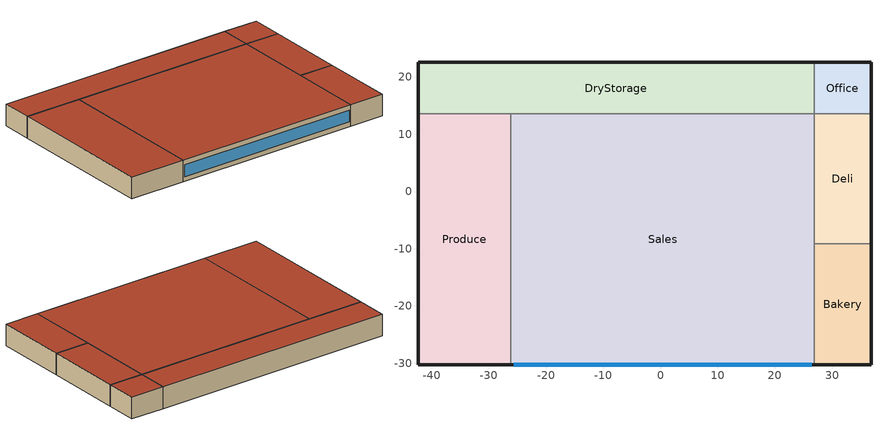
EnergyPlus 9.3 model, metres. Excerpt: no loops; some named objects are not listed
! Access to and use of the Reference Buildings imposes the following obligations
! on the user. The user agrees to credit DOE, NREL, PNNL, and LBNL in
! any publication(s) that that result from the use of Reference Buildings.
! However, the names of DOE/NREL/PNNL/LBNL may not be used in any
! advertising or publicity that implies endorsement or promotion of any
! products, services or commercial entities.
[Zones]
Bakery
 floor ground (ext-slab): 36.79,-9.13 36.79,-30.24 26.89,-30.24 26.89,-9.13 z0
 wall outside (Mass Non-res Ext Wall): 26.89,-30.24 36.79,-30.24 36.79,-9.13 z0:6.1
 wall to Sales (int-walls): 26.89,-9.13 26.89,-30.24 z0:6.1
 wall to Deli (int-walls): 36.79,-9.13 26.89,-9.13 z0:6.1
 roof outside (IEAD Non-res Roof): 26.89,-9.13 26.89,-30.24 36.79,-30.24 36.79,-9.13 z6.1
Sales
 floor ground (ext-slab): 26.89,13.58 26.89,-30.24 -26.17,-30.24 -26.17,13.58 z0
 wall outside (Mass Non-res Ext Wall): -26.17,-30.24 26.89,-30.24 z0:6.1
 wall to Deli (int-walls): 26.89,-9.13 26.89,13.58 z0:6.1
 wall to DryStorage (int-walls): 26.89,13.58 -26.17,13.58 z0:6.1
 wall to Produce (int-walls): -26.17,13.58 -26.17,-30.24 z0:6.1
 window (Window Non-res Fixed): -25.69,-30.24 26.41,-30.24 z1.37:4.73
 roof outside (IEAD Non-res Roof): -26.17,13.58 -26.17,-30.24 26.89,-30.24 26.89,13.58 z6.1
Deli
 floor ground (ext-slab): 36.79,13.58 36.79,-9.13 26.89,-9.13 26.89,13.58 z0
 wall outside (Mass Non-res Ext Wall): 36.79,-9.13 36.79,13.58 z0:6.1
 wall to Office (int-walls): 36.79,13.58 26.89,13.58 z0:6.1
 roof outside (IEAD Non-res Roof): 26.89,13.58 26.89,-9.13 36.79,-9.13 36.79,13.58 z6.1
DryStorage
 floor ground (ext-slab): 26.89,22.55 26.89,13.58 -42.4,13.58 -42.4,22.55 z0
 wall outside (Mass Non-res Ext Wall): 26.89,22.55 -42.4,22.55 -42.4,13.58 z0:6.1
 wall to Office (int-walls): 26.89,13.58 26.89,22.55 z0:6.1
 wall to Produce (int-walls): -42.4,13.58 -26.17,13.58 z0:6.1
 roof outside (IEAD Non-res Roof): -42.4,22.55 -42.4,13.58 26.89,13.58 26.89,22.55 z6.1
Office
 floor ground (ext-slab): 36.79,22.55 36.79,13.58 26.89,13.58 26.89,22.55 z0
 wall outside (Mass Non-res Ext Wall): 36.79,13.58 36.79,22.55 26.89,22.55 z0:6.1
 roof outside (IEAD Non-res Roof): 26.89,22.55 26.89,13.58 36.79,13.58 36.79,22.55 z6.1
Produce
 floor ground (ext-slab): -26.17,13.58 -26.17,-30.24 -42.4,-30.24 -42.4,13.58 z0
 wall outside (Mass Non-res Ext Wall): -42.4,13.58 -42.4,-30.24 -26.17,-30.24 z0:6.1
 roof outside (IEAD Non-res Roof): -42.4,13.58 -42.4,-30.24 -26.17,-30.24 -26.17,13.58 z6.1
[Building]
Ref Bldg SuperMarket Post1980_v1.3_5.0: North Axis {deg}=0; Terrain=City; Loads Convergence Tolerance Value {W}=0.04; Temperature Convergence Tolerance Value {deltaC}=0.2; Solar Distribution=FullInteriorAndExterior; Maximum Number of Warmup Days=25; Minimum Number of Warmup Days=6
[Site:Location]
USA TX-HOUSTON: Latitude {deg}=29.97; Longitude {deg}=-95.37; Time Zone {hr}=-6; Elevation {m}=33
[SizingPeriod:DesignDay] Day of Month=21; Humidity Condition Type=Wetbulb; Barometric Pressure {Pa}=100929; Rain Indicator=No; Snow Indicator=No; Daylight Saving Time Indicator=No; Solar Model Indicator=ASHRAEClearSky
Name | Month | Day Type | Maximum Dry-Bulb Temperature {C} | Daily Dry-Bulb Temperature Range {deltaC} | Wetbulb or DewPoint at Maximum Dry-Bulb {C} | Wind Speed {m/s} | Wind Direction {deg} | Sky Clearness
HOUSTON Ann Htg 99.6% Condns DB | 1 | WinterDesignDay | -2.4 | 0 | -2.4 | 2.7 | 0 | 0
HOUSTON Ann Clg .4% Condns WB=>MDB | 7 | SummerDesignDay | 32 | 10.6 | 26.7 | 3.7 | 170 | 1
[Site:WaterMainsTemperature]
Calculation Method=CORRELATION; Annual Average Outdoor Air Temperature {C}=19.99; Maximum Difference In Monthly Average Outdoor Air Temperatures {deltaC}=17.1
[Site:GroundTemperature:BuildingSurface]
20.541, 20.346, 20.801, 22.127, 22.752, 22.868, 22.937, 22.96, 22.981, 22.822, 21.631, 20.645
[Construction]
Mass Non-res Ext Wall: 1IN Stucco, 8IN Concrete HW, Mass NonRes Wall Insulation, 1/2IN Gypsum
IEAD Non-res Roof: Roof Membrane, IEAD NonRes Roof Insulation, Metal Decking
ext-slab: HW CONCRETE
int-walls: 1/2IN Gypsum, 1/2IN Gypsum
Window Non-res Fixed: NonRes Fixed Assembly Window
InteriorFurnishings: Std Wood 6inch
[Material] Thermal Absorptance=0.9
Name | Roughness | Thickness {m} | Conductivity {W/m-K} | Density {kg/m3} | Specific Heat {J/kg-K} | Solar Absorptance | Visible Absorptance
Mass NonRes Wall Insulation | MediumRough | 0.00477025 | 0.049 | 265 | 836.8 | 0.7 | 0.7
IEAD NonRes Roof Insulation | MediumRough | 0.118437 | 0.049 | 265 | 836.8 | 0.7 | 0.7
Std Wood 6inch | MediumSmooth | 0.15 | 0.12 | 540 | 1210 | 0.7 | 0.7
1/2IN Gypsum | Smooth | 0.0127 | 0.16 | 784.9 | 830 | 0.92 | 0.92
1IN Stucco | Smooth | 0.0253 | 0.6918 | 1858 | 837 | 0.92 | 0.92
8IN CONCRETE HW | Rough | 0.2032 | 1.311 | 2240 | 836.8 | 0.7 | 0.7
HW CONCRETE | Rough | 0.1016 | 1.311 | 2240 | 836.8 | 0.7 | 0.7
Roof Membrane | VeryRough | 0.0095 | 0.16 | 1121.29 | 1460 | 0.7 | 0.7
Metal Decking | MediumSmooth | 0.0015 | 45.006 | 7680 | 418.4 | 0.7 | 0.3
[WindowMaterial:SimpleGlazingSystem]
NonRes Fixed Assembly Window: U-Factor {W/m2-K}=6.92716; Solar Heat Gain Coefficient=0.25
[Zone] Type=1; Multiplier=1; Floor Area {m2}=autocalculate; Part of Total Floor Area=Yes
Bakery; Deli; DryStorage; Office; Produce; Sales
[People] Number of People Schedule=BLDG_OCC_SCH; Number of People Calculation Method=Area/Person; Fraction Radiant=0.3; Sensible Heat Fraction=AUTOCALCULATE; Activity Level Schedule=ACTIVITY_SCH; Enable ASHRAE 55 Comfort Warnings=No; Mean Radiant Temperature Calculation Type=ZoneAveraged; Work Efficiency Schedule=WORK_EFF_SCH; Clothing Insulation Calculation Method=ClothingInsulationSchedule; Clothing Insulation Schedule=CLOTHING_SCH; Air Velocity Schedule=AIR_VELO_SCH; Thermal Comfort Model 1 Type=FANGER
Name | Zone or ZoneList | Zone Floor Area per Person {m2/person}
Bakery People | Bakery | 11.61
Deli People | Deli | 11.61
DryStorage People | DryStorage | 27.87
Office People | Office | 18.58
Produce People | Produce | 11.61
Sales People | Sales | 11.61
[Lights] Schedule=BLDG_LIGHT_SCH; Design Level Calculation Method=Watts/Area; Return Air Fraction=0; Fraction Radiant=0.7; Fraction Visible=0.2; Fraction Replaceable=1; Return Air Fraction Calculated from Plenum Temperature=No
Name | Zone or ZoneList | Watts per Zone Floor Area {W/m2}
Bakery_Lights | Bakery | 29.94
Deli_Lights | Deli | 29.94
DryStorage_Lights | DryStorage | 11.9
Office_Lights | Office | 21.36
Produce_Lights | Produce | 29.94
Sales_Lights | Sales | 29.94
[ElectricEquipment] Fraction Latent=0
Name | Zone or ZoneList | Schedule | Design Level Calculation Method | Design Level {W} | Fraction Radiant | Fraction Lost | Watts per Zone Floor Area {W/m2}
Bakery_MiscPlug_Equip | Bakery | BLDG_EQUIP_SCH | EquipmentLevel | 11244 | 0.5 | 0
Deli_MiscPlug_Equip | Deli | BLDG_EQUIP_SCH | EquipmentLevel | 12105 | 0.5 | 0
DryStorage_MiscPlug_Equip | DryStorage | BLDG_EQUIP_SCH | Watts/Area |  | 0.5 | 0 | 8.07
Office_MiscPlug_Equip | Office | BLDG_EQUIP_SCH | Watts/Area |  | 0.5 | 0 | 8.07
Produce_MiscPlug_Equip | Produce | BLDG_EQUIP_SCH | Watts/Area |  | 0.5 | 0 | 5.38
Sales_MiscPlug_Equip | Sales | BLDG_EQUIP_SCH | Watts/Area |  | 0.5 | 0 | 5.38
Deli_Exhaust_Fan | Deli | Deli_Exhaust_SCH | EquipmentLevel | 524 | 0 | 1
[GasEquipment] Schedule=BLDG_EQUIP_SCH; Design Level Calculation Method=EquipmentLevel; Fraction Latent=0; Fraction Radiant=0.5; Fraction Lost=0
Name | Zone or ZoneList | Design Level {W}
Bakery_MiscGas_Equip | Bakery | 5622
Deli_MiscGas_Equip | Deli | 6053
[Exterior:Lights]
Exterior Facade Lighting: Schedule=ALWAYS_ON; Design Level {W}=16402; Control Option=AstronomicalClock
[ZoneInfiltration:DesignFlowRate] Schedule=INFIL_HALF_ON_SCH; Design Flow Rate Calculation Method=Flow/ExteriorArea; Flow per Exterior Surface Area {m3/s-m2}=0.001133; Constant Term Coefficient=1; Temperature Term Coefficient=0; Velocity Term Coefficient=0; Velocity Squared Term Coefficient=0
Name | Zone or ZoneList
Bakery_Infiltration | Bakery
Deli_Infiltration | Deli
DryStorage_Infiltration | DryStorage
Office_Infiltration | Office
Produce_Infiltration | Produce
Sales_Infiltration | Sales
[InternalMass] Construction=InteriorFurnishings
Name | Zone or ZoneList | Surface Area {m2}
Bakery Internal Mass | Bakery | 418.0818
Deli Internal Mass | Deli | 449.4372
DryStorage Internal Mass | DryStorage | 1243.78
Office Internal Mass | Office | 177.6835
Produce Internal Mass | Produce | 1422.73
Sales Internal Mass | Sales | 4649.88
[ZoneMixing]
Deli Exhaust Fanmixing_0: Zone=Deli; Schedule=HVACOperationSchd; Design Flow Rate Calculation Method=Flow/Zone; Design Flow Rate {m3/s}=1.0785; Source Zone=Sales; Delta Temperature {deltaC}=0
[AvailabilityManager:NightCycle] Applicability Schedule=ALWAYS_ON; Fan Schedule=HVACOperationSchd; Control Type=CycleOnAny; Thermostat Tolerance {deltaC}=1; Cycling Run Time Control Type=FixedRunTime; Cycling Run Time {s}=1800
PSZ-AC:1 Availability Manager; PSZ-AC:2 Availability Manager; PSZ-AC:3 Availability Manager; PSZ-AC:4 Availability Manager; PSZ-AC:5 Availability Manager; PSZ-AC:6 Availability Manager
[Refrigeration:CompressorRack] Heat Rejection Location=OUTDOORS; Design Condenser Fan Power {W}=4500; Condenser Type=AIRCOOLED
Name | Design Compressor Rack COP {W/W} | Compressor Rack COP Function of Temperature Curve | Condenser Fan Power Function of Temperature Curve | Refrigeration Case Name or WalkIn Name or CaseAndWalkInList
RACKA | 2.5 | RACKA_RackCOPfTCurve | RACKA_RackCondFanCurve | RACKAcase list
RACKB | 1.3 | RACKB_RackCOPfTCurve | RACKB_RackCondFanCurve2 | RACKBcase list
RACKC | 2.5 | RACKC_RackCOPfTCurve | RACKC_RackCondFanCurve | RACKCcase list
[UtilityCost:Tariff]
Name | Output Meter | Conversion Factor Choice | Season Schedule | Demand Window Length | Monthly Charge or Variable | Group
ReliantEnergy_PTB-LGS_LargeGeneral | Electricity:Facility | kWh | ReliantEnergySeasonSched | HalfHour | 2936.2 | Comm Elect
ReliantEnergy_PTB-MGS_MiscGeneral | Electricity:Facility | kWh | ReliantEnergySeasonSched | HalfHour | 18.82 | Comm Elect
TX_EIAMonthlyRateGas | Gas:Facility | MCF |  |  | 0 | Comm Gas
[UtilityCost:Charge:Simple]
Name | Utility Cost Charge Simple | Tariff | Source Variable | Season | Category Variable | Cost per Unit Value or Variable
 | SummerFuelEnergyCharge | ReliantEnergy_PTB-LGS_LargeGeneral | totalEnergy | Summer | EnergyCharges | 0.0823
 | WinterFuelEnergyCharge | ReliantEnergy_PTB-LGS_LargeGeneral | totalEnergy | Winter | EnergyCharges | 0.0485
 | TaxofEightPtTwoFivePercent | ReliantEnergy_PTB-LGS_LargeGeneral | SubTotal | Annual | Taxes | 0.0825
 | SummerFuelEnergyCharge | ReliantEnergy_PTB-MGS_MiscGeneral | totalEnergy | Summer | EnergyCharges | 0.0823
 | WinterFuelEnergyCharge | ReliantEnergy_PTB-MGS_MiscGeneral | totalEnergy | Winter | EnergyCharges | 0.0485
 | TaxofEightPtTwoFivePercent | ReliantEnergy_PTB-MGS_MiscGeneral | SubTotal | Annual | Taxes | 0.0825
 | MonthlyRateGasCharge | TX_EIAMonthlyRateGas | totalEnergy | Annual | EnergyCharges | TX_MonthlyGasRates
 | TaxofEightPtTwoFivePercent | TX_EIAMonthlyRateGas | SubTotal | Annual | Taxes | 0.0825
[UtilityCost:Charge:Block]
Name | Utility Cost Charge Block | Tariff | Source Variable | Season | Category Variable | Block Size Multiplier Value or Variable | Block Size 1 Value or Variable | Block 1 Cost per Unit Value or Variable | Block Size 2 Value or Variable | Block 2 Cost per Unit Value or Variable | Block Size 3 Value or Variable | Block 3 Cost per Unit Value or Variable
 | SummerBaseEnergycharge | ReliantEnergy_PTB-LGS_LargeGeneral | TotalEnergy | Summer | EnergyCharges | TotalDemand | 295 | 0.0249 | remaining | 0.0048
 | AnnualDemandCharge | ReliantEnergy_PTB-LGS_LargeGeneral | TotalDemand | Annual | DemandCharges |  | 400 | 0 | remaining | 6.14
 | SummerBaseEnergycharge | ReliantEnergy_PTB-MGS_MiscGeneral | TotalEnergy | Summer | EnergyCharges | TotalDemand | 125 | 0.0521 | 170 | 0.0317 | remaining | 0.0055
 | SummerBaseEnergycharge | ReliantEnergy_PTB-MGS_MiscGeneral | TotalEnergy | Summer | EnergyCharges | TotalDemand | 125 | 0.0504 | 170 | 0.0317 | remaining | 0.0055
 | AnnualDemandCharge | ReliantEnergy_PTB-MGS_MiscGeneral | TotalDemand | Annual | DemandCharges | TotalDemand | 10 | 0 | remaining | 3.04
[UtilityCost:Qualify] Variable=TotalDemand; Threshold Value or Variable=400; Season=Annual; Threshold Test=Count
Name | Utility Cost Qualify | Tariff | Qualify Type | Number of Months
 | MinDemand400kw | ReliantEnergy_PTB-LGS_LargeGeneral | Minimum | 12
 | MaxDemand400kw | ReliantEnergy_PTB-MGS_MiscGeneral | Maximum | 1
[UtilityCost:Variable]
TX_MonthlyGasRates: Tariff=TX_EIAMonthlyRateGas; Variable Type=Currency; January Value=7.87; February Value=7.73; March Value=7.41; April Value=7.86; May Value=8.05; June Value=8.75; July Value=8.21; August Value=8.34; September Value=8.04; October Value=7.65; November Value=8.24; December Value=7.99
[EnergyManagementSystem:ProgramCallingManager]
Volume_Initializer: BeginNewEnvironment; Initialize_Volumes
Setpoint_Controller: BeginTimestepBeforePredictor; Set_Setpoints
Demand_Reporter: EndOfZoneTimestepAfterZoneReporting; Report_Demand; Report_Occupants; Calculate_Temperatures
[EnergyManagementSystem:Program]
Set_Setpoints: Set C1 = C1_NOM + COOL_SETP_DELTA*5.0/9.0; Set H1 = H1_NOM + HEAT_SETP_DELTA*5.0/9.0
Initialize_Volumes: Set BAKERY_V = 1274.31; Set DELI_V = 1369.88; Set DRYSTORAGE_V = 3791.04; Set OFFICE_V = 541.58; Set PRODUCE_V = 4336.48; Set SALES_V = 14172.83
Calculate_Temperatures: Set TOTAL_COOL_V = 0.0; Set TOTAL_HEAT_V = 0.0; Set C_SET = 0.0; Set H_SET = 0.0; Set C_CUR = 0.0; Set H_CUR = 0.0; Set Total_V = 25486.12; Set Controlled_V = 25486.12; IF (BAKERY_H > 0); Set H_SET = H_SET + H1 * BAKERY_V; Set H_CUR = H_CUR + BAKERY_T * BAKERY_V; Set TOTAL_HEAT_V = TOTAL_HEAT_V + BAKERY_V; ENDIF; IF (BAKERY_C > 0); Set C_SET = C_SET + C1 * BAKERY_V; Set C_CUR = C_CUR + BAKERY_T * BAKERY_V; Set TOTAL_COOL_V = TOTAL_COOL_V + BAKERY_V; ENDIF; IF (DELI_H > 0); Set H_SET = H_SET + H1 * DELI_V; Set H_CUR = H_CUR + DELI_T * DELI_V; Set TOTAL_HEAT_V = TOTAL_HEAT_V + DELI_V; ENDIF; IF (DELI_C > 0); Set C_SET = C_SET + C1 * DELI_V; Set C_CUR = C_CUR + DELI_T * DELI_V; Set TOTAL_COOL_V = TOTAL_COOL_V + DELI_V; ENDIF; IF (DRYSTORAGE_H > 0); Set H_SET = H_SET + H1 * DRYSTORAGE_V; Set H_CUR = H_CUR + DRYSTORAGE_T * DRYSTORAGE_V; Set TOTAL_HEAT_V = TOTAL_HEAT_V + DRYSTORAGE_V; ENDIF; IF (DRYSTORAGE_C > 0); Set C_SET = C_SET + C1 * DRYSTORAGE_V; Set C_CUR = C_CUR + DRYSTORAGE_T * DRYSTORAGE_V; Set TOTAL_COOL_V = TOTAL_COOL_V + DRYSTORAGE_V; ENDIF; IF (OFFICE_H > 0); Set H_SET = H_SET + H1 * OFFICE_V; Set H_CUR = H_CUR + OFFICE_T * OFFICE_V; Set TOTAL_HEAT_V = TOTAL_HEAT_V + OFFICE_V; ENDIF; IF (OFFICE_C > 0); Set C_SET = C_SET + C1 * OFFICE_V; Set C_CUR = C_CUR + OFFICE_T * OFFICE_V; Set TOTAL_COOL_V = TOTAL_COOL_V + OFFICE_V; ENDIF; IF (PRODUCE_H > 0); Set H_SET = H_SET + H1 * PRODUCE_V; Set H_CUR = H_CUR + PRODUCE_T * PRODUCE_V; Set TOTAL_HEAT_V = TOTAL_HEAT_V + PRODUCE_V; ENDIF; IF (PRODUCE_C > 0); Set C_SET = C_SET + C1 * PRODUCE_V; Set C_CUR = C_CUR + PRODUCE_T * PRODUCE_V; Set TOTAL_COOL_V = TOTAL_COOL_V + PRODUCE_V; ENDIF; IF (SALES_H > 0); Set H_SET = H_SET + H1 * SALES_V; Set H_CUR = H_CUR + SALES_T * SALES_V; Set TOTAL_HEAT_V = TOTAL_HEAT_V + SALES_V; ENDIF; IF (SALES_C > 0); Set C_SET = C_SET + C1 * SALES_V; Set C_CUR = C_CUR + SALES_T * SALES_V; Set TOTAL_COOL_V = TOTAL_COOL_V + SALES_V; ENDIF; Set T_CUR = 0; Set T_CUR = T_CUR + BAKERY_T * BAKERY_V; Set T_CUR = T_CUR + DELI_T * DELI_V; Set T_CUR = T_CUR + DRYSTORAGE_T * DRYSTORAGE_V; Set T_CUR = T_CUR + OFFICE_T * OFFICE_V; Set T_CUR = T_CUR + PRODUCE_T * PRODUCE_V; Set T_CUR = T_CUR + SALES_T * SALES_V; Set T_CUR = T_CUR/Controlled_V*9.0/5.0+32.0; Set Schedule_Cooling_Temperature = 0.0; Set T_Cooling = 0; Set T_Cooling = T_Cooling + C1 * BAKERY_V; Set Schedule_Cooling_Temperature = Schedule_Cooling_Temperature + C1_NOM * BAKERY_V; Set T_Cooling = T_Cooling + C1 * DELI_V; Set Schedule_Cooling_Temperature = Schedule_Cooling_Temperature + C1_NOM * DELI_V; Set T_Cooling = T_Cooling + C1 * DRYSTORAGE_V; Set Schedule_Cooling_Temperature = Schedule_Cooling_Temperature + C1_NOM * DRYSTORAGE_V; Set T_Cooling = T_Cooling + C1 * OFFICE_V; Set Schedule_Cooling_Temperature = Schedule_Cooling_Temperature + C1_NOM * OFFICE_V; Set T_Cooling = T_Cooling + C1 * PRODUCE_V; Set Schedule_Cooling_Temperature = Schedule_Cooling_Temperature + C1_NOM * PRODUCE_V; Set T_Cooling = T_Cooling + C1 * SALES_V; Set Schedule_Cooling_Temperature = Schedule_Cooling_Temperature + C1_NOM * SALES_V; Set T_Cooling = T_Cooling/Controlled_V*9.0/5.0+32.0; Set Schedule_Cooling_Temperature = Schedule_Cooling_Temperature/Controlled_V*9.0/5.0+32.0; Set Schedule_Heating_Temperature = 0.0; Set T_Heating = 0; Set T_Heating = T_Heating + H1 * BAKERY_V; Set Schedule_Heating_Temperature = Schedule_Heating_Temperature + H1_NOM * BAKERY_V; Set T_Heating = T_Heating + H1 * DELI_V; Set Schedule_Heating_Temperature = Schedule_Heating_Temperature + H1_NOM * DELI_V; Set T_Heating = T_Heating + H1 * DRYSTORAGE_V; Set Schedule_Heating_Temperature = Schedule_Heating_Temperature + H1_NOM * DRYSTORAGE_V; Set T_Heating = T_Heating + H1 * OFFICE_V; Set Schedule_Heating_Temperature = Schedule_Heating_Temperature + H1_NOM * OFFICE_V; Set T_Heating = T_Heating + H1 * PRODUCE_V; Set Schedule_Heating_Temperature = Schedule_Heating_Temperature + H1_NOM * PRODUCE_V; Set T_Heating = T_Heating + H1 * SALES_V; Set Schedule_Heating_Temperature = Schedule_Heating_Temperature + H1_NOM * SALES_V; Set T_Heating = T_Heating/Controlled_V*9.0/5.0+32.0; Set Schedule_Heating_Temperature = Schedule_Heating_Temperature/Controlled_V*9.0/5.0+32.0; Set Setpoint_Cooling_Temperature = T_Cooling; Set Current_Cooling_Temperature = T_CUR; Set Setpoint_Heating_Temperature = T_Heating; Set Current_Heating_Temperature = T_CUR
Report_Demand: Set Cooling_Power_State = 0.0; Set Heating_Power_State = 0.0; Set Flexible_Cooling_Demand = 0.0; Set Flexible_Heating_Demand = 0.0; Set Flexible_Cooling_Demand = Flexible_Cooling_Demand + Cooling_Coil_1; Set Flexible_Cooling_Demand = Flexible_Cooling_Demand + Cooling_Coil_2; Set Flexible_Cooling_Demand = Flexible_Cooling_Demand + Cooling_Coil_3; Set Flexible_Cooling_Demand = Flexible_Cooling_Demand + Cooling_Coil_4; Set Flexible_Cooling_Demand = Flexible_Cooling_Demand + Cooling_Coil_5; Set Flexible_Cooling_Demand = Flexible_Cooling_Demand + Cooling_Coil_6; Set Flexible_Cooling_Demand = Flexible_Cooling_Demand/(60*60*ZoneTimeStep); IF Flexible_Cooling_Demand > 1.0; Set Cooling_Power_State = 1.0; ENDIF; Set Flexible_Heating_Demand = Flexible_Heating_Demand/(60*60*ZoneTimeStep); IF Flexible_Heating_Demand > 1.0; Set Heating_Power_State = 1.0; ENDIF
Report_Occupants: Set Total_Occupants = 0.0; Set Total_Occupants = Total_Occupants + BAKERY_O; Set Total_Occupants = Total_Occupants + DELI_O; Set Total_Occupants = Total_Occupants + DRYSTORAGE_O; Set Total_Occupants = Total_Occupants + OFFICE_O; Set Total_Occupants = Total_Occupants + PRODUCE_O; Set Total_Occupants = Total_Occupants + SALES_O
[EnergyManagementSystem:Sensor] Output:Variable or Output:Meter=Schedule Value
Name | Output:Variable or Output:Meter Index Key
C1_NOM | C1_NOM
H1_NOM | H1_NOM
[EnergyManagementSystem:Actuator] Actuated Component Type=Schedule:Compact; Actuated Component Control Type=Schedule Value
Name | Actuated Component Unique
C1 | CLGSETP_SCH
H1 | HTGSETP_SCH
[EnergyManagementSystem:OutputVariable] Type of Data in Variable=Averaged; Update Frequency=ZoneTimeStep
Name | EMS Variable
Cooling Controlled Load | Flexible_Cooling_Demand
Heating Controlled Load | Flexible_Heating_Demand
Cooling Schedule Temperature | Schedule_Cooling_Temperature
Heating Schedule Temperature | Schedule_Heating_Temperature
Cooling Setpoint Temperature | Setpoint_Cooling_Temperature
Heating Setpoint Temperature | Setpoint_Heating_Temperature
Cooling Current Temperature | Current_Cooling_Temperature
Heating Current Temperature | Current_Heating_Temperature
Cooling Power State | Cooling_Power_State
Heating Power State | Heating_Power_State
Heating Setpoint | H_SET
Cooling Setpoint | C_SET
Heating Current | H_CUR
Cooling Current | C_CUR
Heating Volume | TOTAL_HEAT_V
Cooling Volume | TOTAL_COOL_V
Indoor Air Temperature | T_CUR
Occupant Count | Total_Occupants
[ExternalInterface:Variable] Initial Value=0
COOL_SETP_DELTA; HEAT_SETP_DELTA
[Schedule:Compact]
ALWAYS_ON: Through: 12/31, For: AllDays, Until: 24:00, 1
Deli_Exhaust_SCH: Through: 12/31, For: WinterDesignDay SummerDesignDay, Until: 24:00, 1, For: AllOtherDays, Until: 06:00, 0, Until: 22:00, 1, Until: 24:00, 0
BLDG_EQUIP_SCH: Through: 12/31, For: Weekdays, Until: 06:00, 0.2, Until: 08:00, 0.4, Until: 09:00, 0.7, Until: 18:00, 0.9, Until: 20:00, 0.8, Until: 21:00, 0.7, Until: 22:00, 0.4, Until: 24:00, 0.2, For: Saturday, Until: 06:00, 0.15, Until: 08:00, 0.3, Until: 09:00, 0.5, Until: 10:00, 0.8, Until: 18:00, 0.9, Until: 19:00, 0.7, Until: 21:00, 0.5, Until: 22:00, 0.3, Until: 24:00, 0.15, For: SummerDesignDay, Until: 24:00, 1, For: WinterDesignDay, Until: 24:00, 0, For: Sunday Holidays AllOtherDays, Until: 06:00, 0.15, Until: 10:00, 0.3, Until: 12:00, 0.6, Until: 17:00, 0.8, Until: 18:00, 0.6, Until: 22:00, 0.4, Until: 24:00, 0.15
BLDG_LIGHT_SCH: Through: 12/31, For: Weekdays, Until: 06:00, 0.05, Until: 08:00, 0.2, Until: 09:00, 0.5, Until: 18:00, 0.9, Until: 20:00, 0.6, Until: 21:00, 0.5, Until: 22:00, 0.2, Until: 24:00, 0.05, For: Saturday, Until: 06:00, 0.05, Until: 08:00, 0.1, Until: 09:00, 0.3, Until: 10:00, 0.6, Until: 18:00, 0.9, Until: 19:00, 0.5, Until: 21:00, 0.3, Until: 22:00, 0.1, Until: 24:00, 0.05, For: SummerDesignDay, Until: 24:00, 1, For: WinterDesignDay, Until: 24:00, 0, For: Sunday Holidays AllOtherDays, Until: 06:00, 0.05, Until: 10:00, 0.1, Until: 12:00, 0.4, Until: 17:00, 0.6, Until: 18:00, 0.4, Until: 22:00, 0.2, Until: 24:00, 0.05
BLDG_OCC_SCH: Through: 12/31, For: Weekdays, Until: 06:00, 0, Until: 08:00, 0.1, Until: 09:00, 0.2, Until: 11:00, 0.5, Until: 15:00, 0.7, Until: 16:00, 0.8, Until: 17:00, 0.7, Until: 19:00, 0.5, Until: 22:00, 0.3, Until: 24:00, 0, For: SummerDesignDay, Until: 24:00, 1, For: Saturday, Until: 06:00, 0, Until: 08:00, 0.1, Until: 09:00, 0.2, Until: 10:00, 0.5, Until: 11:00, 0.6, Until: 17:00, 0.8, Until: 18:00, 0.6, Until: 21:00, 0.2, Until: 22:00, 0.1, Until: 24:00, 0, For: WinterDesignDay, Until: 24:00, 0, For: Sunday Holidays AllOtherDays, Until: 06:00, 0, Until: 10:00, 0.1, Until: 12:00, 0.2, Until: 17:00, 0.4, Until: 18:00, 0.2, Until: 22:00, 0.1, Until: 24:00, 0
INFIL_HALF_ON_SCH: Through: 12/31, For: Weekdays SummerDesignDay, Until: 06:00, 1, Until: 22:00, 0.5, Until: 24:00, 1, For: Saturday, Until: 06:00, 1, Until: 22:00, 0.5, Until: 24:00, 1, For: WinterDesignDay, Until: 24:00, 1, For: Sunday Holidays AllOtherDays, Until: 08:00, 1, Until: 17:00, 0.5, Until: 24:00, 1
CLOTHING_SCH: Through: 04/30, For: AllDays, Until: 24:00, 1, Through: 09/30, For: AllDays, Until: 24:00, 0.5, Through: 12/31, For: AllDays, Until: 24:00, 1
WORK_EFF_SCH: Through: 12/31, For: AllDays, Until: 24:00, 0
ACTIVITY_SCH: Through: 12/31, For: AllDays, Until: 24:00, 120
AIR_VELO_SCH: Through: 12/31, For: AllDays, Until: 24:00, 0.2
CLGSETP_SCH; C1_NOM: Through: 12/31, For WinterDesignDay, Until: 24:00, 30, For: AllOtherDays, Until: 6:00, 30, Until: 22:00, 24, Until: 24:00, 30
HTGSETP_SCH; H1_NOM: Through: 12/31, For SummerDesignDay, Until: 24:00, 15.6, For: AllOtherDays, Until:  6:00, 15.6, Until: 22:00, 21, Until: 24:00, 15.6
HVACOperationSchd: Through: 12/31, For: AllDays, Until: 06:00, 0, Until: 22:00, 1, Until: 24:00, 0
ReliantEnergySeasonSched: Through: 4/30, For: AllDays, Until: 24:00, 1, Through: 10/31, For: AllDays, Until: 24:00, 3, Through: 12/31, For: AllDays, Until: 24:00, 1
[Curve:Quadratic] Maximum Value of x=35
Name | Coefficient1 Constant | Coefficient2 x | Coefficient3 x**2 | Minimum Value of x
RACKA_RackCOPfTCurve; RACKB_RackCOPfTCurve; RACKC_RackCOPfTCurve | 1.7603 | -0.0377 | 0.0004 | 10
RACKA_RackCondFanCurve; RACKC_RackCondFanCurve | 0.3 | 0.02 | 0 | 10
RACKB_RackCondFanCurve2 | 0 | 0.0286 | 0 | 0
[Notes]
DOE Commercial Reference Building
Supermarket, post-1980 construction
EnergyPlus Version 5.0
ASHRAE Standards 90.1-1989 and 62-1999
Description:  Single story, six zone building.
Form:         Area = 4,181 m2 (45,002 ft2); Number of Stories = 1; Shape = rectangle, Aspect ratio = 1.5
Envelope:     Envelope thermal properties vary with climate according to ASHRAE Standard 90.1-1989.
Opaque constructions: mass walls; built-up flat roof (insulation above deck); slab-on-grade floor
Windows: window-to-wall ratio = 10.9%
Infiltration = 1.5 cfm/ft2 above grade wall area at 0.3 in wc (75 Pa) adjusted to 0.016 in wc (4 Pa).
50% of full value when ventilation system on.
HVAC:         PSZ-AC, gas furnace
Economizers per 90.1-2004
Exhaust:      Deli exhaust 1,416 L/s (3,000 cfm), 85% of exhaust make-up air from sales
Deli exhaust fan modeled as exterior load to avoid getting double make-up air
Bakery exhaust 354 L/s (750 cfm)
Int. gains:   W/m2 (W/ft2)   lights              elec plug        gas plug
Refrigeration   Case Length, Zone Breakdown [m]
Office  Bakery  Sales  Deli Produce
multideck meat cases    0       0     33.58   3     0
other multideck cases   0       0     49.25   0    30
reach-in cases          0       0     81.69   0     0
single-level open cases 0       0     39.01   0     0
meat walk in cooler     0       0     10.44   4.8   0
other walk in cooler    0     2.4     96.66   0     0
walk in freezer         0       0     38.10   0     0
Detached Shading:               None
Daylight:                       None
Natural Ventilation:            None
Zonal Equipment:                None
Air Primary Loops:              PSZ-AC
Plant Loops:                    SHWSys1
System Equipment Autosize:      Yes
Purchased Cooling:              None
Purchased Heating:              None
Coils:                          Coil:Cooling:DX:SingleSpeed; Coil:Cooling:DX:TwoSpeed; Coil:Heating:Gas
Pumps:                          None
Boilers:                        None
Chillers:                       None
Reference citation for the Commercial Reference Buildings:
Deru, M.; Field, K.; Studer, D.; Benne, K.; Griffith, B.; Torcellini, P;
Halverson, M.; Winiarski, D.; Liu, B.; Rosenberg, M.; Huang, J.;
Yazdanian, M.; Crawley, D. (2010).
U.S. Department of Energy Commercial Reference Building Models of the National Building Stock.
Washington, DC: U.S. Department of Energy, Energy Efficiency and
Renewable Energy, Office of Building Technologies.
***GENERAL SIMULATION PARAMETERS***
Number of Zones: 6
***HOLIDAYS & DAYLIGHT SAVINGS***
